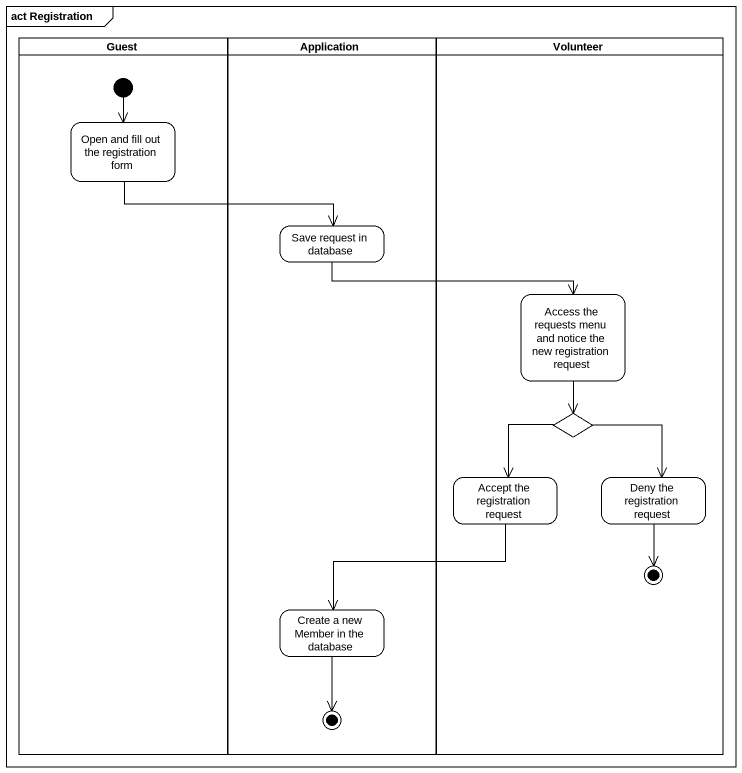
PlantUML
@startuml
mainframe act Registration
hide empty description
state Guest <<partition>> {
  state "Open and fill out the registration form" as Open_and_fill_out_the
  [*] --> Open_and_fill_out_the
}
state Application <<partition>> {
  state "Save request in database" as Save_request_in_database
  state "Create a new Member in the database" as Create_a_new_Member_in_the
  Create_a_new_Member_in_the --> [*]
}
state Volunteer <<partition>> {
  state "Access the requests menu and notice the new registration request" as Access_the_requests_menu
  state choice1 <<choice>>
  state "Accept the registration request" as Accept_the_registration
  state "Deny the registration request" as Deny_the_registration
  Deny_the_registration --> [*]
}
Open_and_fill_out_the -right-> Save_request_in_database
Save_request_in_database -right-> Access_the_requests_menu
Access_the_requests_menu --> choice1
choice1 --> Accept_the_registration
choice1 --> Deny_the_registration
Accept_the_registration --> Create_a_new_Member_in_the
@enduml
